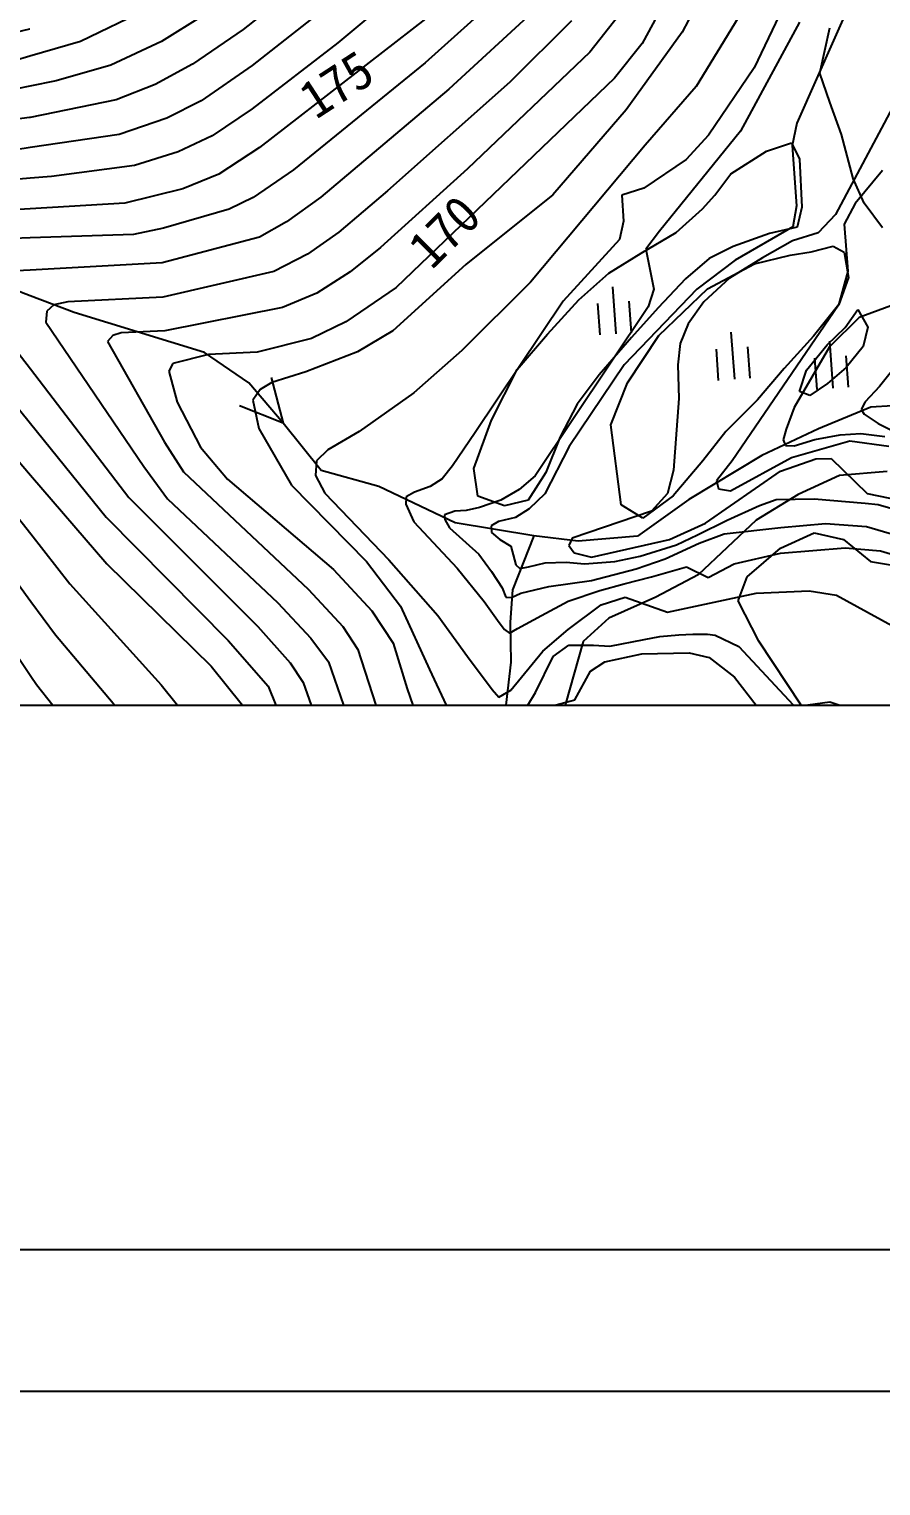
# Model space of a CAD drawing. Header units: millimetres. Extents: x 11366 to 12162, y 1103 to 1810.
# Drawn here: x 11796.4 to 11850.5, y 1346.9 to 1439.4 of the extents above; entities that cross this region are included whole.
import ezdxf
from ezdxf.xclip import XClip

# ---------------------------------------------------------------- set-up
doc = ezdxf.new("R2010")
doc.units = ezdxf.units.MM
doc.header["$LTSCALE"] = 10
doc.header["$MEASUREMENT"] = 0
doc.header["$XCLIPFRAME"] = 2
for name, color, linetype in [('TT-TABL-LIN1', 4, 'Continuous'), ('TT-TABL-LIN2', 1, 'Continuous'), ('TZ-BASE', 253, 'Continuous')]:
    doc.layers.add(name, color=color, linetype=linetype)
doc.layers.add('TX-PAPR', color=2, linetype='Continuous', plot=False)
doc.styles.add('HANA', font='GulimChe.ttf')

# ---------------------------------------------------------------- blocks, each defined once
blk = doc.blocks.new('JD-DHDFH546DFH43')
at = {"layer": 'TZ-BASE'}
for p, q in [((369.874, -27.949, -79), (363.933, -32.953, -79)), ((397.423, -28.209, -90), (393.059, -38.058, -90)), ((361.994, -28.859, -77), (357.92, -32.108, -77)), ((374.65, -29.564, -81), (369.462, -34.218, -81)), ((387.258, -29.445, -86), (385.775, -32.276, -86)), ((363.718, -30.287, -78), (358.493, -34.398, -78)), ((371.19, -30.089, -80), (358.952, -39.592, -80)), ((384.948, -29.839, -85), (383.241, -33, -85)), ((351.803, -30.823, -75), (347.579, -32.872, -75)), ((355.373, -31.211, -76), (352.734, -32.871, -76)), ((376.488, -30.806, -82), (370.974, -35.893, -82)), ((381.737, -31.24, -84), (379.93, -33.531, -84)), ((389.343, -31.37, -87), (386.672, -35.714, -87)), ((391.945, -31.21, -88), (390.36, -34.543, -88)), ((344.356, -32.086, 181), (342.49, -32.523, 181)), ((344.377, -32.079, 181), (344.356, -32.086, 181)), ((357.92, -32.108, -77), (354.703, -34.313, -77)), ((378.762, -31.556, -83), (374.836, -35.444, -83)), ((385.775, -32.276, -86), (382.238, -37.201, -86)), ((393.238, -31.629, -89), (389.477, -38.567, -89)), ((394.515, -34.885, -89.91), (395.16, -32.001, -89.91)), ((401.685, -32.253, -91), (395.522, -43.846, -91)), ((347.579, -32.872, -75), (344.38, -33.797, -75)), ((352.734, -32.871, -76), (349.519, -34.364, -76)), ((363.933, -32.953, -79), (358.482, -37.139, -79)), ((383.241, -33, -85), (381.484, -35.192, -85)), ((344.38, -33.797, 180), (343.376, -34.087, 180)), ((369.462, -34.218, -81), (361.107, -41.011, -81)), ((379.93, -33.531, -84), (372.152, -40.95, -84)), ((349.519, -34.364, -76), (346.038, -35.359, -76)), ((354.703, -34.313, -77), (352.328, -35.596, -77)), ((358.493, -34.398, -78), (355.25, -36.629, -78)), ((390.36, -34.543, -88), (387.448, -38.803, -88)), ((395.149, -36.724, -89.91), (394.515, -34.885, -89.91)), ((344.382, -35.693, 179), (342.712, -36.03, 179)), ((346.038, -35.359, -76), (344.382, -35.693, -76)), ((352.328, -35.596, -77), (349.843, -36.572, -77)), ((370.974, -35.893, -82), (362.854, -42.748, -82)), ((374.836, -35.444, -83), (367.083, -42.349, -83)), ((381.484, -35.192, -85), (367.633, -48.482, -85)), ((386.672, -35.714, -87), (383.438, -39.449, -87)), ((349.843, -36.572, -77), (344.385, -37.681, -77)), ((355.25, -36.629, -78), (353.076, -37.733, -78)), ((395.898, -38.776, -89.91), (395.149, -36.724, -89.91)), ((344.342, -37.689, 178), (341.63, -38.034, 178)), ((344.385, -37.681, 178), (344.342, -37.689, 178)), ((353.076, -37.733, -78), (350.041, -38.763, -78)), ((358.482, -37.139, -79), (355.942, -38.849, -79)), ((382.238, -37.201, -86), (377.566, -42.596, -86)), ((350.041, -38.763, -78), (344.388, -39.605, -78)), ((355.942, -38.849, -79), (353.788, -39.872, -79)), ((389.477, -38.567, -89), (384.339, -44.902, -89)), ((387.448, -38.803, -88), (386.036, -40.349, -88)), ((393.059, -38.058, -90), (392.76, -39.473, -90)), ((396.63, -41.561, -89.91), (395.898, -38.776, -89.91)), ((344.388, -39.605, 177), (343.48, -39.741, 177)), ((358.952, -39.592, -80), (356.367, -41.292, -80)), ((383.438, -39.449, -87), (376.149, -48.147, -87)), ((391.142, -39.83, -89.7), (392.728, -39.305, -89.7)), ((392.728, -39.305, -89.7), (393.224, -40.342, -89.7)), ((392.76, -39.473, -90), (393.035, -43.293, -90)), ((353.788, -39.872, -79), (351.007, -40.733, -79)), ((386.036, -40.349, -88), (383.34, -42.177, -88)), ((388.869, -41.267, -89.7), (391.142, -39.83, -89.7)), ((393.224, -40.342, -89.7), (393.383, -43.389, -89.7)), ((344.391, -41.55, 176), (341.744, -41.779, 176)), ((345.746, -41.433, -79), (344.391, -41.55, -79)), ((351.007, -40.733, -79), (345.746, -41.433, -79)), ((356.367, -41.292, -80), (354.088, -42.219, -80)), ((361.107, -41.011, -81), (358.545, -42.763, -81)), ((372.152, -40.95, -84), (366.624, -45.946, -84)), ((387.864, -42.623, -89.7), (388.869, -41.267, -89.7)), ((397.335, -43.134, -89.91), (396.63, -41.561, -89.91)), ((398.49, -41.066, -92), (396.775, -43.154, -92)), ((354.088, -42.219, -80), (350.403, -43.126, -80)), ((367.083, -42.349, -83), (363.985, -44.973, -83)), ((383.34, -42.177, -88), (381.959, -42.627, -88)), ((350.403, -43.126, -80), (344.394, -43.494, -80)), ((358.545, -42.763, -81), (357.024, -43.512, -81)), ((362.854, -42.748, -82), (360.656, -44.323, -82)), ((377.566, -42.596, -86), (372.045, -47.015, -86)), ((381.959, -42.627, -88), (382.057, -44.264, -88)), ((387.074, -43.482, -89.7), (387.864, -42.623, -89.7)), ((393.035, -43.293, -90), (392.8, -44.624, -90)), ((393.383, -43.389, -89.7), (393.073, -44.654, -89.7)), ((396.775, -43.154, -92), (396.068, -44.468, -92)), ((398.51, -44.694, -89.91), (397.335, -43.134, -89.91)), ((344.394, -43.494, 175), (340.99, -43.703, 175)), ((357.024, -43.512, -81), (352.855, -44.709, -81)), ((360.656, -44.323, -82), (358.948, -45.279, -82)), ((382.057, -44.264, -88), (381.8, -45.436, -88)), ((385.408, -44.996, -89.7), (387.074, -43.482, -89.7)), ((395.522, -43.846, -91), (394.423, -45.018, -91)), ((350.96, -45.122, -81), (344.397, -45.341, -81)), ((352.855, -44.709, -81), (350.96, -45.122, -81)), ((358.948, -45.279, -82), (352.781, -46.914, -82)), ((363.985, -44.973, -83), (361.998, -46.367, -83)), ((383.187, -46.309, -89.7), (385.408, -44.996, -89.7)), ((384.339, -44.902, -89), (383.469, -46.048, -89)), ((391.328, -45.06, -89.7), (389.012, -45.889, -89.7)), ((392.8, -44.624, -90), (389.153, -46.741, -90)), ((393.073, -44.654, -89.7), (391.328, -45.06, -89.7)), ((394.423, -45.018, -91), (392.795, -45.52, -91)), ((396.068, -44.468, -92), (396.303, -47.459, -92)), ((344.397, -45.341, 174), (340.1, -45.485, 174)), ((366.624, -45.946, -84), (364.709, -47.5, -84)), ((381.8, -45.436, -88), (378.233, -49.362, -88)), ((383.469, -46.048, -89), (383.993, -48.597, -89)), ((389.012, -45.889, -89.7), (387.502, -46.649, -89.7)), ((392.795, -45.52, -91), (390.883, -46.592, -91)), ((392.631, -46.44, -91.25), (393.978, -46.213, -91.25)), ((393.978, -46.213, -91.25), (395.375, -45.852, -91.25)), ((395.375, -45.852, -91.25), (396.064, -46.233, -91.25)), ((396.064, -46.233, -91.25), (396.351, -47.847, -91.25)), ((352.781, -46.914, -82), (344.4, -47.382, -82)), ((361.998, -46.367, -83), (359.861, -47.465, -83)), ((372.045, -47.015, -86), (367.419, -51.24, -86)), ((381.123, -47.58, -89.7), (383.187, -46.309, -89.7)), ((387.502, -46.649, -89.7), (385.991, -47.941, -89.7)), ((389.153, -46.741, -90), (386.72, -48.601, -90)), ((387.389, -48.562, -91.25), (390.384, -46.983, -91.25)), ((390.883, -46.592, -91), (388.798, -47.891, -91)), ((390.384, -46.983, -91.25), (392.631, -46.44, -91.25)), ((344.403, -49.016, 175.79), (340.65, -47.608, 175.79)), ((344.4, -47.382, 173), (343.102, -47.455, 173)), ((359.861, -47.465, -83), (352.808, -49.095, -83)), ((364.709, -47.5, -84), (362.582, -48.845, -84)), ((379.229, -49.271, -89.7), (381.123, -47.58, -89.7)), ((385.991, -47.941, -89.7), (384.269, -49.78, -89.7)), ((388.798, -47.891, -91), (387.153, -49.401, -91)), ((396.303, -47.459, -92), (395.705, -49.598, -92)), ((396.351, -47.847, -91.25), (395.733, -49.566, -91.25)), ((347.193, -50.064, -79.21), (344.403, -49.016, -79.21)), ((362.582, -48.845, -84), (360.404, -49.758, -84)), ((367.633, -48.482, -85), (364.441, -50.657, -85)), ((376.149, -48.147, -87), (371.79, -52.482, -87)), ((381.355, -48.436, -88.54), (381.57, -51.428, -88.54)), ((386.72, -48.601, -90), (382.103, -53.395, -90)), ((383.993, -48.597, -89), (383.632, -49.705, -89)), ((384.305, -51.532, -91.25), (387.389, -48.562, -91.25)), ((345.898, -49.576, -83), (345.446, -49.982, -83)), ((346.776, -49.4, -83), (345.898, -49.576, -83)), ((352.808, -49.095, -83), (346.776, -49.4, -83)), ((360.404, -49.758, -84), (352.943, -51.243, -84)), ((378.233, -49.362, -88), (372.644, -57.69, -88)), ((383.632, -49.705, -89), (376.444, -60.445, -89)), ((377.24, -51.439, -89.7), (379.229, -49.271, -89.7)), ((380.573, -51.5, -88.54), (380.429, -49.505, -88.54)), ((382.568, -51.356, -88.54), (382.424, -49.361, -88.54)), ((384.269, -49.78, -89.7), (382.569, -51.657, -89.7)), ((387.153, -49.401, -91), (386.165, -50.802, -91)), ((395.705, -49.598, -92), (388.949, -59.499, -92)), ((395.733, -49.566, -91.25), (394.113, -51.577, -91.25)), ((396.139, -51.02, -92.81), (396.929, -49.891, -92.81)), ((396.929, -49.891, -92.81), (397.561, -50.998, -92.81)), ((400.239, -49.211, -93), (397.026, -50.395, -93)), ((329.004, -50.178, 178), (344.439, -73.172, 178)), ((333.823, -50.64, 176), (344.426, -64.128, 176)), ((336.112, -50.722, 175), (344.42, -60.402, 175)), ((345.446, -49.982, -83), (345.381, -50.689, -83)), ((345.381, -50.689, -83), (351.612, -59.847, -83)), ((355.467, -52.606, -79.21), (347.193, -50.064, -79.21)), ((364.441, -50.657, -85), (362.262, -51.726, -85)), ((386.165, -50.802, -91), (385.65, -52.049, -91)), ((397.026, -50.395, -93), (395.144, -52.245, -93)), ((339.636, -51.218, 174), (344.415, -57.129, 174)), ((342.767, -51.51, 173), (344.41, -53.658, 173)), ((349.632, -51.529, -84), (349.309, -51.917, -84)), ((350.176, -51.356, -84), (349.632, -51.529, -84)), ((352.943, -51.243, -84), (350.176, -51.356, -84)), ((362.262, -51.726, -85), (358.805, -52.586, -85)), ((367.419, -51.24, -86), (365.179, -52.569, -86)), ((375.306, -53.684, -89.7), (377.24, -51.439, -89.7)), ((382.569, -51.657, -89.7), (380.505, -54.041, -89.7)), ((382.315, -54.532, -91.25), (384.305, -51.532, -91.25)), ((388.882, -51.322, -91.02), (389.097, -54.315, -91.02)), ((394.113, -51.577, -91.25), (392.266, -53.625, -91.25)), ((394.986, -52.136, -92.81), (396.139, -51.02, -92.81)), ((397.561, -50.998, -92.81), (397.279, -52.232, -92.81)), ((332.779, -52.563, 177), (344.432, -68.422, 177)), ((349.309, -51.917, -84), (352.929, -58.313, -84)), ((358.273, -54.53, -79.21), (355.467, -52.606, -79.21)), ((358.805, -52.586, -85), (355.708, -52.749, -85)), ((365.179, -52.569, -86), (361.898, -53.843, -86)), ((371.79, -52.482, -87), (368.74, -55.166, -87)), ((385.65, -52.049, -91), (385.504, -53.39, -91)), ((388.1, -54.387, -91.02), (387.956, -52.392, -91.02)), ((390.094, -54.243, -91.02), (389.951, -52.248, -91.02)), ((395.144, -52.245, -93), (392.901, -56.103, -93)), ((393.678, -53.744, -92.81), (394.986, -52.136, -92.81)), ((395.129, -51.895, -92.83), (395.344, -54.887, -92.83)), ((397.279, -52.232, -92.81), (396.192, -53.573, -92.81)), ((353.453, -53.313, -85), (353.207, -53.792, -85)), ((355.708, -52.749, -85), (353.453, -53.313, -85)), ((382.103, -53.395, -90), (378.606, -58.579, -90)), ((385.504, -53.39, -91), (385.566, -55.541, -91)), ((392.266, -53.625, -91.25), (390.555, -55.623, -91.25)), ((394.347, -54.959, -92.83), (394.203, -52.964, -92.83)), ((396.192, -53.573, -92.81), (395.001, -54.581, -92.81)), ((396.342, -54.815, -92.83), (396.198, -52.821, -92.83)), ((399.862, -52.84, -94), (398.307, -54.766, -94)), ((344.41, -53.658, -82), (350.662, -61.831, -82)), ((353.207, -53.792, -85), (353.73, -55.769, -85)), ((360.463, -57.099, -79.21), (358.273, -54.53, -79.21)), ((359.74, -54.517, -86), (358.994, -54.96, -86)), ((359.686, -54.201, -79.21), (360.463, -57.099, -79.21)), ((361.898, -53.843, -86), (359.74, -54.517, -86)), ((373.674, -56.919, -89.7), (375.306, -53.684, -89.7)), ((380.505, -54.041, -89.7), (379.125, -55.895, -89.7)), ((381.245, -57.216, -91.25), (382.315, -54.532, -91.25)), ((393.233, -55.09, -92.81), (393.678, -53.744, -92.81)), ((358.994, -54.96, -86), (358.524, -55.643, -86)), ((368.74, -55.166, -87), (365.284, -57.62, -87)), ((393.883, -55.343, -92.81), (393.233, -55.09, -92.81)), ((395.001, -54.581, -92.81), (393.883, -55.343, -92.81)), ((398.307, -54.766, -94), (397.409, -55.738, -94)), ((353.73, -55.769, -85), (355.2, -58.631, -85)), ((360.463, -57.099, -79.21), (357.675, -55.991, -79.21)), ((358.524, -55.643, -86), (358.912, -57.431, -86)), ((379.125, -55.895, -89.7), (378.042, -57.978, -89.7)), ((385.566, -55.541, -91), (385.242, -60.087, -91)), ((390.555, -55.623, -91.25), (388.554, -57.632, -91.25)), ((392.901, -56.103, -93), (392.393, -57.49, -93)), ((397.757, -56.087, -79.21), (394.437, -57.459, -79.21)), ((397.409, -55.738, -94), (397.143, -56.241, -94)), ((397.143, -56.241, -94), (397.345, -56.529, -94)), ((403.097, -55.763, -79.21), (397.757, -56.087, -79.21)), ((344.415, -57.129, -81), (349.218, -63.07, -81)), ((362.866, -60.114, -79.21), (360.463, -57.099, -79.21)), ((372.552, -59.988, -89.7), (373.674, -56.919, -89.7)), ((381.911, -62.282, -91.25), (381.245, -57.216, -91.25)), ((397.345, -56.529, -94), (398.235, -57.13, -94)), ((398.235, -57.13, -94), (399.616, -57.817, -94)), ((358.912, -57.431, -86), (360.989, -61.043, -86)), ((365.284, -57.62, -87), (363.293, -58.802, -87)), ((372.644, -57.69, -88), (371.206, -59.803, -88)), ((378.042, -57.978, -89.7), (377.132, -60.24, -89.7)), ((388.554, -57.632, -91.25), (387.085, -59.503, -91.25)), ((394.437, -57.459, -79.21), (390.839, -59.152, -79.21)), ((392.393, -57.49, -93), (392.2, -58.169, -93)), ((392.2, -58.169, -93), (392.347, -58.522, -93)), ((392.724, -59.287, -92), (396.427, -58.228, -92)), ((392.893, -58.543, -93), (394.195, -58.147, -93)), ((394.195, -58.147, -93), (395.807, -57.849, -93)), ((395.807, -57.849, -93), (397.131, -57.754, -93)), ((396.427, -58.228, -92), (398.897, -58.562, -92)), ((397.131, -57.754, -93), (398.657, -57.946, -93)), ((352.929, -58.313, -84), (354.132, -60.197, -84)), ((355.2, -58.631, -85), (356.929, -60.652, -85)), ((363.293, -58.802, -87), (362.565, -59.503, -87)), ((378.606, -58.579, -90), (377.059, -61.592, -90)), ((390.839, -59.152, -79.21), (386.208, -61.942, -79.21)), ((392.347, -58.522, -93), (392.893, -58.543, -93)), ((351.612, -59.847, -83), (353.103, -61.908, -83)), ((362.565, -59.503, -87), (362.501, -60.415, -87)), ((366.528, -61.124, -79.21), (362.866, -60.114, -79.21)), ((371.206, -59.803, -88), (370.54, -60.637, -88)), ((372.808, -61.734, -89.7), (372.552, -59.988, -89.7)), ((385.242, -60.087, -91), (384.847, -61.569, -91)), ((387.085, -59.503, -91.25), (385.209, -61.713, -91.25)), ((388.949, -59.499, -92), (387.967, -60.762, -92)), ((388.855, -61.39, -92), (392.724, -59.287, -92)), ((392.034, -60.149, -91), (394.273, -59.366, -91)), ((394.273, -59.366, -91), (395.234, -59.347, -91)), ((395.234, -59.347, -91), (397.531, -61.578, -91)), ((344.42, -60.402, -80), (349.256, -66.037, -80)), ((354.132, -60.197, -84), (362.059, -67.66, -84)), ((356.929, -60.652, -85), (363.649, -66.394, -85)), ((360.989, -61.043, -86), (365.75, -65.889, -86)), ((362.501, -60.415, -87), (363.101, -61.54, -87)), ((370.54, -60.637, -88), (369.788, -61.114, -88)), ((376.444, -60.445, -89), (375.428, -61.313, -89)), ((377.132, -60.24, -89.7), (376.014, -61.984, -89.7)), ((387.269, -63.46, -91), (392.034, -60.149, -91)), ((387.967, -60.762, -92), (388.085, -61.275, -92)), ((395.764, -60.432, -70.47), (393.153, -61.632, -70.47)), ((398.802, -60.163, -70.47), (395.764, -60.432, -70.47)), ((350.662, -61.831, -82), (358.851, -70.009, -82)), ((353.103, -61.908, -83), (360.11, -68.505, -83)), ((363.101, -61.54, -87), (367.169, -65.787, -87)), ((371.376, -63.431, -79.21), (366.528, -61.124, -79.21)), ((368.262, -61.769, -88), (368.237, -62.254, -88)), ((368.787, -61.489, -88), (368.262, -61.769, -88)), ((369.788, -61.114, -88), (368.787, -61.489, -88)), ((374.506, -62.344, -89.7), (372.808, -61.734, -89.7)), ((375.428, -61.313, -89), (374.268, -62.001, -89)), ((377.059, -61.592, -90), (376.061, -62.537, -90)), ((386.208, -61.942, -79.21), (382.937, -64.283, -79.21)), ((385.209, -61.713, -91.25), (383.285, -63.125, -91.25)), ((384.847, -61.569, -91), (383.826, -62.695, -91)), ((388.085, -61.275, -92), (388.855, -61.39, -92)), ((393.153, -61.632, -70.47), (390.483, -63.258, -70.47)), ((390.685, -62.331, -90), (391.747, -61.952, -90)), ((391.747, -61.952, -90), (394.163, -61.899, -90)), ((394.163, -61.899, -90), (397.393, -62.19, -90)), ((397.531, -61.578, -91), (403.259, -62.739, -91)), ((368.237, -62.254, -88), (368.74, -63.367, -88)), ((371.354, -62.695, -89), (370.705, -62.923, -89)), ((372.076, -62.643, -89), (371.354, -62.695, -89)), ((372.91, -62.462, -89), (372.076, -62.643, -89)), ((374.268, -62.001, -89), (372.91, -62.462, -89)), ((376.014, -61.984, -89.7), (374.506, -62.344, -89.7)), ((376.061, -62.537, -90), (375.193, -63.084, -90)), ((383.826, -62.695, -91), (378.805, -64.4, -91)), ((383.285, -63.125, -91.25), (381.911, -62.282, -91.25)), ((388.635, -63.265, -90), (390.685, -62.331, -90)), ((397.393, -62.19, -90), (398.232, -62.269, -90)), ((398.232, -62.269, -90), (402.482, -63.507, -90)), ((349.218, -63.07, -81), (356.973, -70.9, -81)), ((368.74, -63.367, -88), (371.493, -66.314, -88)), ((370.705, -62.923, -89), (370.726, -63.224, -89)), ((370.726, -63.224, -89), (371.006, -63.748, -89)), ((371.006, -63.748, -89), (372.881, -65.427, -89)), ((376.358, -64.256, -79.21), (371.376, -63.431, -79.21)), ((374.123, -63.342, -90), (373.658, -63.618, -90)), ((373.658, -63.618, -90), (373.689, -64.039, -90)), ((375.193, -63.084, -90), (374.123, -63.342, -90)), ((384.988, -64.496, -91), (387.269, -63.46, -91)), ((386.766, -64.185, -90), (388.635, -63.265, -90)), ((390.483, -63.258, -70.47), (386.802, -66.722, -70.47)), ((388.455, -64.124, -89), (392.056, -63.733, -89)), ((392.056, -63.733, -89), (394.882, -63.48, -89)), ((394.882, -63.48, -89), (397.495, -63.655, -89)), ((397.495, -63.655, -89), (400.896, -64.68, -89)), ((344.426, -64.128, -79), (346.922, -67.304, -79)), ((373.689, -64.039, -90), (374.205, -64.485, -90)), ((374.205, -64.485, -90), (374.902, -64.919, -90)), ((376.358, -64.256, -82.37), (375.022, -67.69, -82.37)), ((379.19, -64.593, -79.21), (376.358, -64.256, -79.21)), ((378.805, -64.4, -91), (378.588, -64.867, -91)), ((382.937, -64.283, -79.21), (379.19, -64.593, -79.21)), ((380.026, -65.616, -91), (384.988, -64.496, -91)), ((384.699, -65.725, -89), (386.865, -64.723, -89)), ((385.421, -64.827, -90), (386.766, -64.185, -90)), ((386.865, -64.723, -89), (388.455, -64.124, -89)), ((392.035, -65.031, -86.14), (394.171, -64.075, -86.14)), ((394.171, -64.075, -86.14), (396.025, -64.483, -86.14)), ((396.025, -64.483, -86.14), (397.741, -65.884, -86.14)), ((372.881, -65.427, -89), (373.686, -66.519, -89)), ((374.902, -64.919, -90), (375.061, -65.452, -90)), ((375.061, -65.452, -90), (375.229, -66.105, -90)), ((378.588, -64.867, -91), (378.933, -65.343, -91)), ((378.933, -65.343, -91), (380.026, -65.616, -91)), ((381.505, -65.895, -90), (383.113, -65.537, -90)), ((383.113, -65.537, -90), (385.421, -64.827, -90)), ((389.078, -66.026, -88), (392.028, -65.363, -88)), ((389.91, -66.849, -86.14), (392.035, -65.031, -86.14)), ((392.028, -65.363, -88), (396.124, -65.017, -88)), ((396.124, -65.017, -88), (398.364, -65.217, -88)), ((398.364, -65.217, -88), (400.495, -65.846, -88)), ((349.256, -66.037, -80), (355.88, -72.538, -80)), ((363.649, -66.394, -85), (366.084, -69.026, -85)), ((365.75, -65.889, -86), (367.9, -68.718, -86)), ((367.169, -65.787, -87), (370.279, -69.325, -87)), ((371.493, -66.314, -88), (373.218, -68.427, -88)), ((373.686, -66.519, -89), (374.366, -67.558, -89)), ((375.229, -66.105, -90), (375.487, -66.328, -90)), ((375.487, -66.328, -90), (376.024, -66.229, -90)), ((376.024, -66.229, -90), (377.095, -65.971, -90)), ((377.095, -65.971, -90), (378.423, -65.935, -90)), ((378.423, -65.935, -90), (379.579, -66.034, -90)), ((379.579, -66.034, -90), (381.505, -65.895, -90)), ((380.018, -67.091, -89), (382.868, -66.341, -89)), ((382.868, -66.341, -89), (384.699, -65.725, -89)), ((383.844, -66.854, -88), (386.065, -66.233, -88)), ((386.065, -66.233, -88), (387.437, -66.896, -88)), ((387.437, -66.896, -88), (389.078, -66.026, -88)), ((397.741, -65.884, -86.14), (400.501, -66.346, -86.14)), ((346.922, -67.304, -79), (352.707, -73.718, -79)), ((375.539, -67.897, -89), (377.323, -67.466, -89)), ((377.323, -67.466, -89), (380.018, -67.091, -89)), ((380.548, -67.718, -88), (382.091, -67.304, -88)), ((382.091, -67.304, -88), (383.844, -66.854, -88)), ((386.802, -66.722, -70.47), (384.119, -68.158, -70.47)), ((389.328, -68.374, -86.14), (389.91, -66.849, -86.14)), ((344.432, -68.422, -78), (345.994, -70.548, -78)), ((362.059, -67.66, -84), (364.239, -70.02, -84)), ((373.218, -68.427, -88), (374.161, -69.75, -88)), ((374.366, -67.558, -89), (374.59, -68.147, -89)), ((374.59, -68.147, -89), (374.955, -68.181, -89)), ((375.022, -67.69, -82.37), (374.869, -69.747, -82.37)), ((374.955, -68.181, -89), (375.539, -67.897, -89)), ((376.851, -69.315, -88), (378.54, -68.407, -88)), ((378.54, -68.407, -88), (380.548, -67.718, -88)), ((380.644, -68.639, -87), (382.164, -68.159, -87)), ((384.119, -68.158, -70.47), (381.136, -69.486, -70.47)), ((382.164, -68.159, -87), (384.858, -69.097, -87)), ((384.858, -69.097, -87), (390.486, -67.89, -87)), ((390.655, -70.936, -86.14), (389.328, -68.374, -86.14)), ((390.486, -67.89, -87), (393.854, -67.738, -87)), ((393.854, -67.738, -87), (395.578, -68.014, -87)), ((395.578, -68.014, -87), (400.412, -70.674, -87)), ((360.11, -68.505, -83), (362.204, -70.755, -83)), ((366.084, -69.026, -85), (367.434, -71.064, -85)), ((367.9, -68.718, -86), (369.746, -72.736, -86)), ((370.279, -69.325, -87), (372.152, -71.914, -87)), ((375.339, -70.149, -88), (376.851, -69.315, -88)), ((378.542, -70.214, -87), (380.644, -68.639, -87)), ((358.851, -70.009, -82), (360.9, -72.324, -82)), ((364.239, -70.02, -84), (365.2, -71.468, -84)), ((374.161, -69.75, -88), (374.496, -70.21, -88)), ((374.496, -70.21, -88), (374.814, -70.429, -88)), ((374.814, -70.429, -88), (375.339, -70.149, -88)), ((374.869, -69.747, -82.37), (374.91, -72.27, -82.37)), ((376.928, -71.57, -87), (378.542, -70.214, -87)), ((381.136, -69.486, -70.47), (379.489, -70.968, -70.47)), ((345.994, -70.548, -78), (349.663, -74.892, -78)), ((356.973, -70.9, -81), (359.505, -73.798, -81)), ((362.204, -70.755, -83), (363.333, -72.266, -83)), ((367.434, -71.064, -85), (368.33, -73.98, -85)), ((377.601, -71.911, -86), (378.588, -71.191, -86)), ((379.489, -70.968, -70.47), (377.999, -76.319, -70.47)), ((378.588, -71.191, -86), (380.146, -71.208, -86)), ((380.146, -71.208, -86), (381.188, -71.263, -86)), ((381.188, -71.263, -86), (383.364, -70.847, -86)), ((383.364, -70.847, -86), (384.371, -70.653, -86)), ((384.371, -70.653, -86), (385.561, -70.552, -86)), ((385.561, -70.552, -86), (386.47, -70.502, -86)), ((386.47, -70.502, -86), (387.399, -70.498, -86)), ((387.399, -70.498, -86), (387.884, -70.556, -86)), ((387.884, -70.556, -86), (389.386, -71.278, -86)), ((393.378, -75.051, -86.14), (390.655, -70.936, -86.14)), ((365.2, -71.468, -84), (367.262, -77.897, -84)), ((372.152, -71.914, -87), (373.73, -74.005, -87)), ((374.901, -74.051, -87), (376.928, -71.57, -87)), ((376.469, -74.197, -86), (377.601, -71.911, -86)), ((380.865, -72.262, -85), (383.214, -71.742, -85)), ((383.214, -71.742, -85), (386.228, -71.696, -85)), ((386.228, -71.696, -85), (387.492, -71.976, -85)), ((387.492, -71.976, -85), (389.096, -73.224, -85)), ((389.386, -71.278, -86), (392.831, -74.98, -86)), ((355.88, -72.538, -80), (358.037, -75.19, -80)), ((360.9, -72.324, -82), (361.717, -73.566, -82)), ((363.333, -72.266, -83), (365.73, -79.119, -83)), ((369.746, -72.736, -86), (371.897, -77.381, -86)), ((374.91, -72.27, -82.37), (374.469, -76.022, -82.37)), ((378.964, -74.675, -85), (379.966, -72.859, -85)), ((379.966, -72.859, -85), (380.865, -72.262, -85)), ((344.439, -73.172, -77), (344.792, -73.696, -77)), ((344.792, -73.696, -77), (347.201, -76.742, -77)), ((352.707, -73.718, -79), (353.906, -75.183, -79)), ((359.505, -73.798, -81), (362.666, -81.562, -81)), ((361.717, -73.566, -82), (364.198, -80.34, -82)), ((368.33, -73.98, -85), (369.993, -78.718, -85)), ((373.73, -74.005, -87), (374.154, -74.494, -87)), ((389.096, -73.224, -85), (391.085, -75.787, -85)), ((349.663, -74.892, -78), (350.978, -76.616, -78)), ((374.154, -74.494, -87), (374.901, -74.051, -87)), ((375.521, -75.762, -86), (376.469, -74.197, -86)), ((376.7, -75.259, -85), (378.964, -74.675, -85)), ((395.165, -74.812, -86.14), (393.378, -75.051, -86.14)), ((396.203, -75.158, -86.14), (395.165, -74.812, -86.14)), ((392.831, -74.98, -86), (394.198, -75.994, -86))]:
    blk.add_line(p, q, dxfattribs=at)
at = {"layer": 'TZ-BASE', "style": 'HANA'}
for s, rotation, p in [('175', 32.99303, (362.536, -37.849, -80)), ('170', 44.89539, (369.881, -47.416, -85))]:
    blk.add_text(s, height=2.4, rotation=rotation, dxfattribs=at).set_placement(p)
blk = doc.blocks.new('JD-경부고속하선표_190503')
at = {"layer": 'TT-TABL-LIN1'}
blk.add_lwpolyline([(2, 114), (785.575, 114), (785.575, 39), (2, 39)], close=True, dxfattribs=at)
at = {"layer": 'TT-TABL-LIN2'}
blk.add_lwpolyline([(785.575, 105), (9.327, 105)], dxfattribs=at)

msp = doc.modelspace()

# ---------------------------------------------------------------- linework, layer by layer
at = {"layer": 'TX-PAPR', "flags": 128}
msp.add_lwpolyline([(11454.689, 1396.457), (12149.294, 1396.457), (12154.546, 1546.457), (11449.437, 1546.457), (11454.689, 1396.457)], dxfattribs=at)

# ---------------------------------------------------------------- block references
at = {"layer": 'TT-TABL-LIN2'}
msp.add_blockref('JD-경부고속하선표_190503', (11370.109, 1247.871), dxfattribs=at)
at = {"layer": 'TZ-BASE'}
ref = msp.add_blockref('JD-DHDFH546DFH43', (11452.063, 1471.457), dxfattribs=at)
XClip(ref).set_block_clipping_path([(2.6260724032, -75), (697.2310196891, -74.9999999943), (702.4831644844, 75.0000000058), (-2.6260724032, 75)])

doc.saveas('drawing.dxf')
